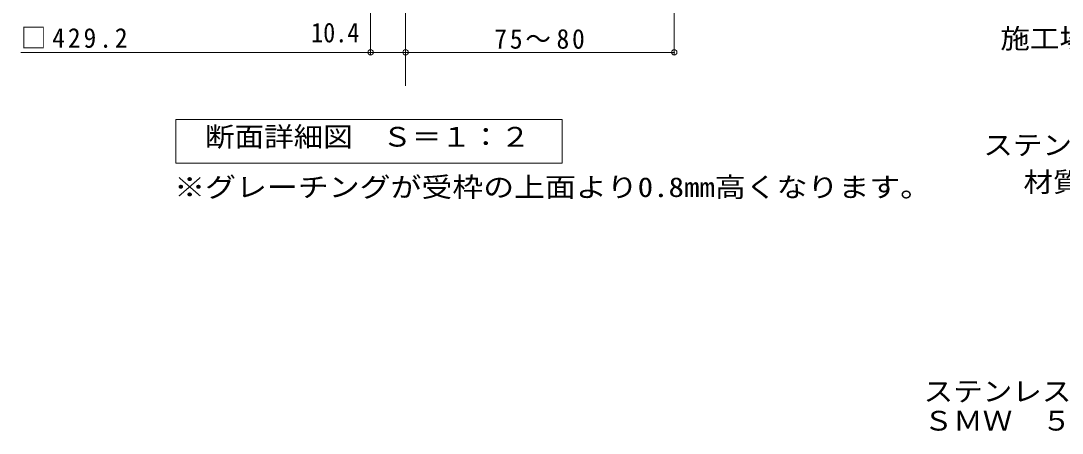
# Model space of a CAD drawing. Units: millimetres on the paper, enlarged 4 times, with parts at other scales. Extents: x -744 to 1008, y -779 to 706.
# Drawn here: x -683 to -63, y -779 to -533 of the extents above; entities that cross this region are included whole.
import ezdxf
from ezdxf.enums import TextEntityAlignment as Align

# ---------------------------------------------------------------- set-up
doc = ezdxf.new("R2010")
doc.units = ezdxf.units.MM
doc.header["$LTSCALE"] = 4
doc.header["$PDMODE"] = 32
doc.header["$PDSIZE"] = 3.2
doc.layers.add('D-4_その他', color=7, linetype='Continuous', lineweight=9)
doc.layers.add('D-5_文字', color=7, linetype='Continuous', lineweight=9)
doc.layers.add('F-5_F-5ﾚｲﾔ', color=2, linetype='Continuous')
doc.styles.add('ＭＳ ゴシック', font='')
doc.styles.get('ＭＳ ゴシック').set_extended_font_data('MS Gothic')

msp = doc.modelspace()

# ---------------------------------------------------------------- linework, layer by layer
at = {"layer": 'D-4_その他', "color": 6}
msp.add_line((-454.184, -378.03), (-454.184, -572.03), dxfattribs=at)
at = {"layer": 'D-4_その他'}
for p, q in [((-294.184, -463.54), (-294.184, -553.23)), ((-474.991, -553.23), (-474.991, -476.83)), ((-474.991, -552.03), (-683.252, -552.03)), ((-454.184, -552.03), (-474.991, -552.03)), ((-454.184, -552.03), (-294.184, -552.03))]:
    msp.add_line(p, q, dxfattribs=at)
for p in [(-474.991, -552.03), (-454.184, -552.03), (-294.184, -552.03)]:
    msp.add_point(p, dxfattribs=at)
at = {"layer": 'D-5_文字'}
msp.add_lwpolyline([(-590.982, -618.03), (-590.982, -592.03), (-360.982, -592.03), (-360.982, -618.03)], close=True, dxfattribs=at)

# ---------------------------------------------------------------- texts
at = {"layer": 'D-4_その他', "color": 2, "style": 'ＭＳ ゴシック'}
for s, width, p in [('10.4', 0.9, (-510.399, -549.63)), ('施工場所の状況に合わせて、アンカーをプライヤー等で折り曲げてご使用ください。', 1.1, (-100.037, -553.198)), ('ステンレス製バスケット\u3000ＤＫ－４５０－Ｓ', 1.1, (-110.145, -616.584)), ('※グレーチングが受枠の上面より0.8mm高くなります。', 1.15, (-591.931, -641.615)), ('材質：ＳＵＳ３０４', 1.1, (-86.26, -638.584))]:
    msp.add_text(s, height=11.73, dxfattribs=dict(at, width=width)).set_placement(p, align=Align.BOTTOM_LEFT)
at = {"layer": 'D-4_その他', "color": 2, "char_height": 11.73, "attachment_point": 7, "style": 'ＭＳ ゴシック'}
for s, insert in [('\\T1.23;\\W0.95;□429.2', (-683.251, -549.63)), ('\\T1.22;\\W0.95;75～80', (-401.331, -550.03))]:
    msp.add_mtext(s, dxfattribs=dict(at, insert=insert))
at = {"layer": 'D-5_文字', "color": 2, "style": 'ＭＳ ゴシック', "width": 1.1}
msp.add_text('断面詳細図\u3000Ｓ＝１：２', height=11.73, dxfattribs=at).set_placement((-573.612, -611.641), align=Align.BOTTOM_LEFT)
at = {"layer": 'F-5_F-5ﾚｲﾔ', "style": 'ＭＳ ゴシック', "width": 1.1}
for s, p in [('ステンレス製グレーチング\u3000バスケット付\u3000プレーンタイプ\u3000集水桝用', (-145.731, -763.143)), ('ＳＭＷ\u3000５５３２（Ｐ＝１５）＋ＲＬ－３２（四方枠）＋ＤＫ－４５０－Ｓ', (-145.731, -780.62))]:
    msp.add_text(s, height=11.73, dxfattribs=at).set_placement(p, align=Align.BOTTOM_LEFT)

doc.saveas('drawing.dxf')
